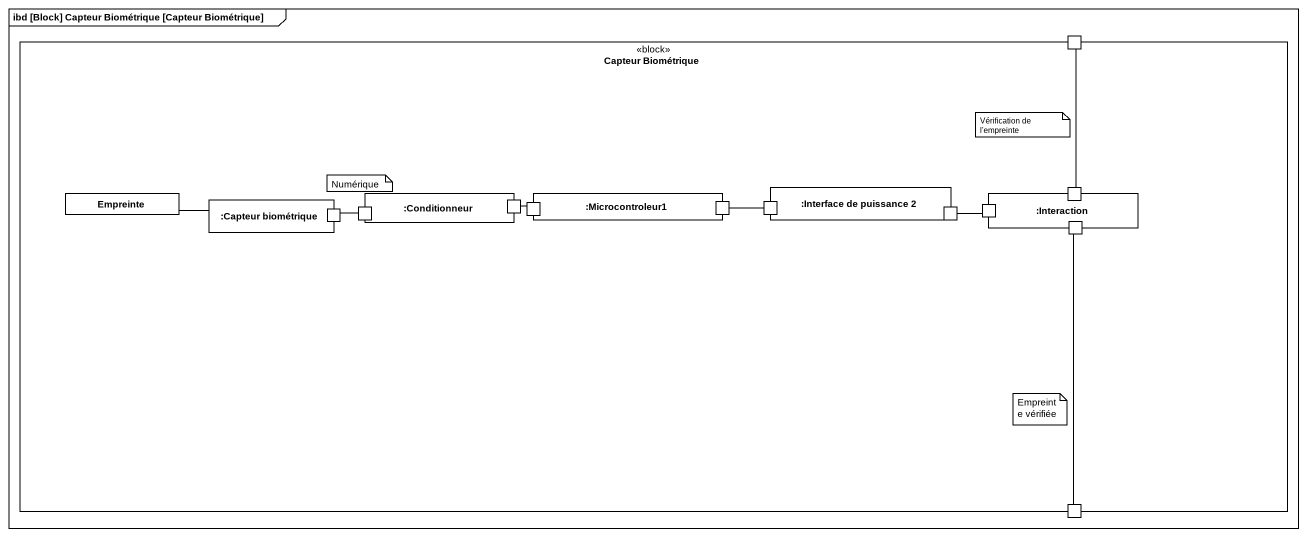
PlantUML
@startuml
mainframe ibd [Block] Capteur Biométrique [Capteur Biométrique]
rectangle "Capteur Biométrique" as Capteur_Biométrique <<block>> {
  port " " as port1
  rectangle Empreinte
  rectangle ":Capteur biométrique" as Capteur_biométrique {
    port " " as port2
  }
  rectangle ":Conditionneur" as Conditionneur {
    port " " as port3
    port " " as port4
  }
  rectangle ":Microcontroleur1" as Microcontroleur1 {
    port " " as port5
    port " " as port6
  }
  rectangle ":Interface de puissance 2" as Interface_de_puissance_2 {
    port " " as port7
    port " " as port8
  }
  rectangle ":Interaction" as Interaction {
    port " " as port9
    port " " as port10
    port " " as port11
  }
  port " " as port12
}
port1 -- port10
Empreinte -right- Capteur_biométrique
port3 -left- port2
port4 -right- port5
port6 -right- port7
port8 -right- port9
port11 -- port12
note as N1
  Vérification de l'empreinte
end note
note as N2
  Numérique
end note
note as N3
  Empreinte vérifiée
end note
@enduml
